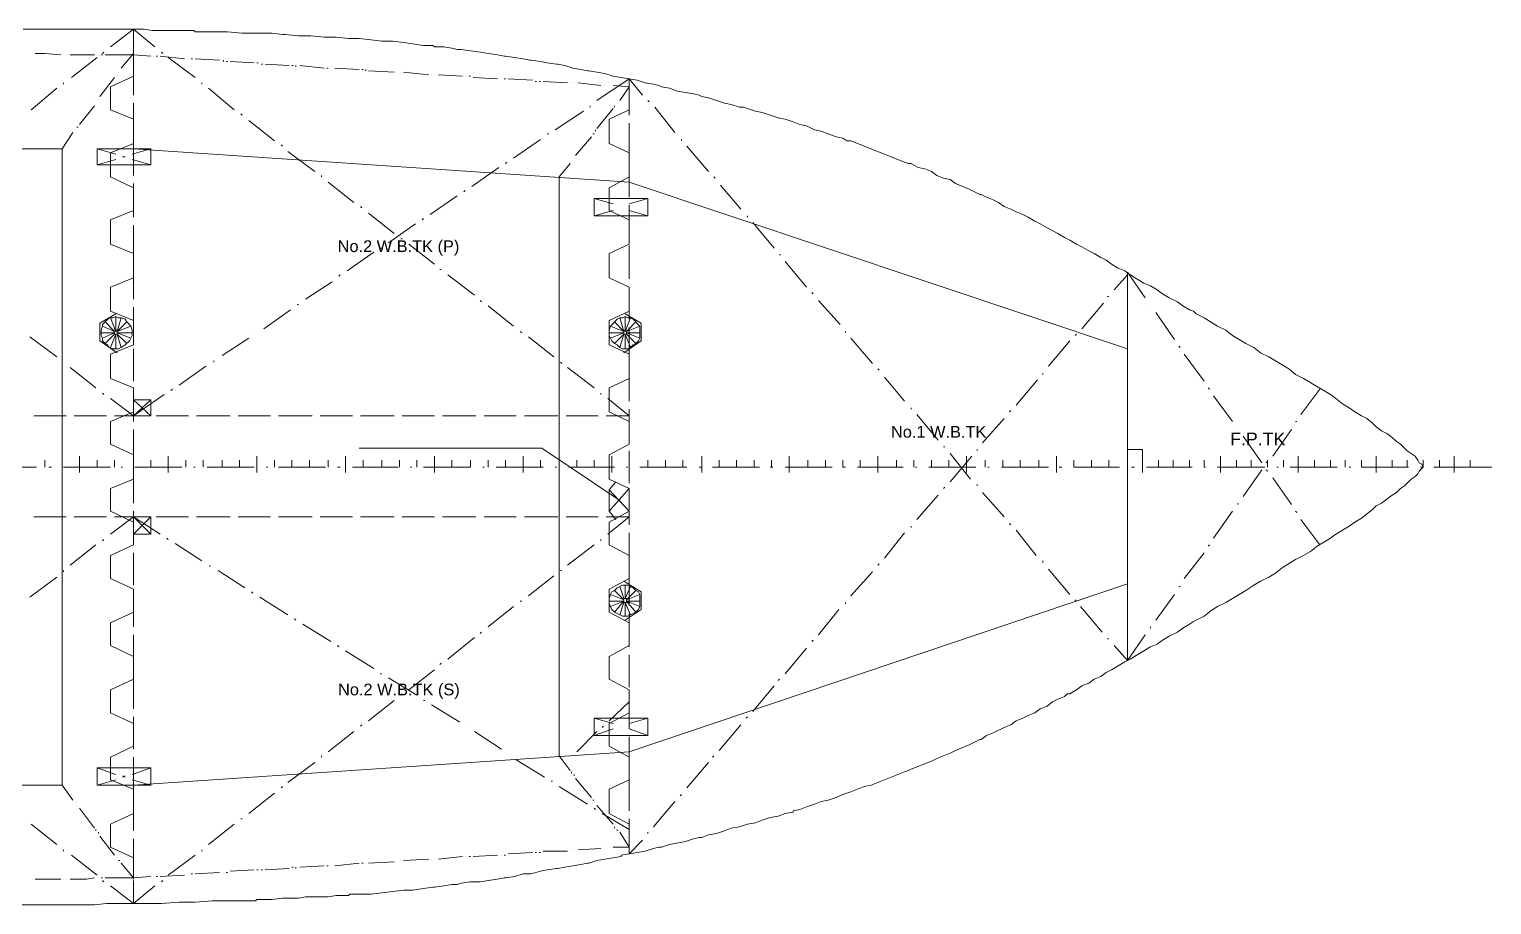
# Model space of a CAD drawing. Header units: millimetres. Extents: x -1005 to 291095, y 1156 to 46131.
# Drawn here: x 216124 to 291095, y 1156 to 46062 of the extents above; entities that cross this region are included whole.
import ezdxf

# ---------------------------------------------------------------- set-up
doc = ezdxf.new("R2010")
doc.units = ezdxf.units.MM
doc.layers.add('PDF_Geomertry', color=7, linetype='Continuous')
doc.styles.get("Standard").update_dxf_attribs({"font": 'arial.ttf'})

msp = doc.modelspace()

# ---------------------------------------------------------------- linework, layer by layer
at = {"layer": 'PDF_Geomertry', "lineweight": 5}
for points in [[(215814, 46062), (222013, 46062), (222426, 45993), (224561, 45993), (224630, 45925), (226283, 45925), (227041, 45856), (228556, 45856), (229107, 45787), (229245, 45787), (229934, 45718), (230553, 45718), (231242, 45649), (231862, 45649), (232482, 45580), (233033, 45580), (233653, 45511), (234204, 45442), (234755, 45442), (235306, 45374), (235788, 45305), (236339, 45236), (236821, 45236), (236890, 45167), (237372, 45167), (237785, 45098), (238061, 45029), (238267, 45029), (239232, 44892), (239645, 44823), (240127, 44754), (240472, 44685), (240540, 44685), (241022, 44616), (241436, 44547), (241780, 44478), (241849, 44478), (242331, 44409), (242675, 44340), (243158, 44272), (243227, 44272), (243571, 44203), (243984, 44065), (244397, 43996), (244742, 43927), (244811, 43927), (245637, 43789), (246050, 43652), (247290, 43445), (247703, 43307), (248117, 43238), (248392, 43170), (248530, 43101), (248943, 43032), (249356, 42894), (250183, 42756), (250458, 42687), (250596, 42619), (250941, 42550), (251767, 42274), (252111, 42205), (252525, 42068), (252731, 42068), (253351, 41861), (253696, 41792), (254522, 41517), (254866, 41448), (255280, 41310), (255624, 41172), (255968, 41103), (256382, 40897), (256726, 40828), (257070, 40690), (257484, 40552), (257828, 40483), (258035, 40346), (258241, 40346), (260996, 39244), (261203, 39175), (261341, 39175), (261685, 38968), (262029, 38899), (262374, 38762), (262649, 38555), (262994, 38417), (263338, 38348), (263614, 38142), (264302, 37866), (264853, 37591), (264922, 37591), (265198, 37453), (265542, 37315), (265818, 37177), (266093, 36971), (266437, 36833), (266713, 36695), (267057, 36558), (267333, 36420), (267677, 36213), (267953, 36075), (268297, 35869), (268848, 35593), (269192, 35387), (269468, 35249), (269812, 35042), (270088, 34905), (270432, 34698), (270708, 34560), (271052, 34354), (271328, 34216), (271603, 34009), (271947, 33803), (272292, 33665), (272567, 33458), (273256, 33045), (273600, 32907), (273945, 32701), (274220, 32494), (274565, 32287), (274978, 32081), (275253, 31874), (275598, 31667), (275804, 31599), (275942, 31461), (276355, 31254), (277044, 30841), (277457, 30634), (277802, 30359), (278491, 29946), (278904, 29739), (279248, 29463), (279661, 29257), (280695, 28637), (281039, 28361), (281452, 28155), (282830, 27328), (283105, 27122), (283450, 26846), (283794, 26640), (284069, 26433), (284414, 26226), (284689, 26089), (284965, 25882), (285171, 25675), (285447, 25469), (285722, 25331), (285998, 25124), (286205, 24918), (286411, 24780), (286756, 24436), (287169, 24160), (287307, 23953), (287375, 23816), (287513, 23747), (287582, 23609), (287444, 23609)], [(220291, 45167), (221462, 46062)], [(222564, 45167), (221462, 46062), (221462, 44823), (220842, 44065)], [(216296, 44823), (216296, 44823)], [(216434, 44823), (216916, 44823), (217743, 44754)], [(217880, 44754), (217880, 44754)], [(218087, 44754), (218087, 44754)], [(218225, 44754), (219051, 44754), (219465, 44754)], [(218294, 43583), (219602, 44616)], [(219671, 44754), (219671, 44754)], [(219809, 44754), (219878, 44754)], [(219878, 44823), (219947, 44892)], [(220016, 44754), (220084, 44754), (221049, 44754), (221462, 44754), (222357, 44685)], [(221462, 44823), (221462, 43652), (220291, 43101), (220291, 41930), (221462, 41448), (221462, 40208), (220291, 39726), (220291, 38486), (221462, 37935), (221462, 36764), (220291, 36282), (220291, 35042), (221462, 34560), (221462, 33320), (220291, 32838), (220291, 31599), (221462, 31116), (221462, 29877), (220291, 29395), (220291, 28155), (221462, 27673), (221462, 26433), (220291, 25951), (220291, 24780), (221462, 24229), (221462, 23609), (221462, 22989), (220291, 22507), (220291, 21336), (221462, 20785), (221462, 19614), (220291, 19063), (220291, 17892), (221462, 17341), (221462, 16171), (220291, 15620), (220291, 14449), (221462, 13898), (221462, 12727), (220291, 12176), (220291, 11005), (221462, 10454), (221462, 9283), (220291, 8732), (220291, 7561), (221462, 7079), (221462, 5839), (220291, 5288), (220291, 4117), (221462, 3566), (221462, 2464)], [(221462, 42687), (221462, 44409)], [(222495, 44685), (222495, 44685)], [(222633, 44685), (222702, 44685)], [(222839, 44685), (224079, 44547)], [(222977, 44823), (222908, 44892)], [(224630, 43583), (223253, 44616)], [(224286, 44547), (224286, 44547)], [(224424, 44547), (224492, 44547)], [(224630, 44547), (225870, 44478)], [(226077, 44478), (226077, 44409)], [(226214, 44409), (226283, 44409)], [(226421, 44409), (227661, 44340)], [(227798, 44340), (227867, 44340)], [(228005, 44272), (228074, 44272)], [(228212, 44272), (229451, 44203)], [(220498, 43583), (219740, 42619)], [(220635, 43721), (220635, 43721)], [(220704, 43858), (220704, 43858)], [(229589, 44203), (229658, 44203)], [(229796, 44203), (229796, 44134)], [(230002, 44203), (231242, 44065)], [(231380, 44065), (231449, 44065)], [(231587, 44065), (231587, 44065)], [(231793, 44065), (233033, 43996)], [(233171, 43996), (233240, 43996)], [(233377, 43996), (233377, 43927)], [(233515, 43927), (234824, 43858)], [(234961, 43858), (234961, 43858)], [(235168, 43858), (235168, 43858)], [(235306, 43858), (236614, 43721)], [(236752, 43721), (236752, 43721)], [(236959, 43721), (236959, 43721)], [(237097, 43721), (238336, 43652)], [(238543, 43652), (238543, 43652)], [(238681, 43652), (238750, 43652)], [(238887, 43583), (240127, 43514)], [(240334, 43514), (240334, 43514)], [(240472, 43514), (240540, 43514)], [(240678, 43514), (241918, 43445)], [(245224, 42412), (246877, 43514), (246877, 41654)], [(246877, 43514), (247566, 42687)], [(216227, 41930), (217536, 43032)], [(217880, 43238), (217880, 43307)], [(224975, 43238), (224975, 43307)], [(226628, 41930), (225319, 43032)], [(242056, 43376), (242124, 43376)], [(242262, 43376), (242331, 43376)], [(242469, 43376), (243709, 43307)], [(243846, 43307), (243846, 43307)], [(244053, 43307), (244053, 43307)], [(244260, 43307), (245430, 43170)], [(245637, 43170), (245637, 43170)], [(245844, 43170), (245844, 43170)], [(246877, 4117), (246877, 5288), (245844, 5839), (245844, 7079), (246877, 7561), (246877, 8732), (245844, 9283), (245844, 10454), (246877, 11005), (246877, 12176), (245844, 12727), (245844, 13898), (246877, 14449), (246877, 15620), (245844, 16171), (245844, 17341), (246877, 17892), (246877, 19063), (245844, 19614), (245844, 20785), (246877, 21336), (246877, 22507), (245844, 22989), (245844, 23609), (245844, 24229), (246877, 24780), (246877, 25951), (245844, 26433), (245844, 27673), (246877, 28155), (246877, 29395), (245844, 29877), (245844, 31116), (246877, 31599), (246877, 32838), (245844, 33320), (245844, 34560), (246877, 35042), (246877, 36282), (245844, 36764), (245844, 37935), (246877, 38486), (246877, 39726), (245844, 40208), (245844, 41448), (246877, 41930), (246877, 43170)], [(246050, 43170), (246877, 43101), (246395, 42412)], [(219465, 42136), (218707, 41172)], [(219533, 42274), (219533, 42274)], [(219671, 42481), (219671, 42481)], [(221462, 40621), (221462, 42274)], [(244879, 42068), (244879, 42136)], [(246050, 41999), (245224, 40966)], [(246119, 42136), (246119, 42068)], [(246257, 42274), (246257, 42274)], [(247841, 42412), (247910, 42343)], [(248186, 42068), (249219, 40759)], [(227041, 41654), (226972, 41723)], [(228694, 40346), (227385, 41379)], [(243089, 40897), (244535, 41861)], [(246877, 39588), (246877, 41241)], [(218363, 40759), (217812, 39932)], [(218500, 40897), (218500, 40897)], [(218638, 41034), (218569, 41034)], [(242675, 40690), (242744, 40690)], [(244948, 40552), (244122, 39588)], [(245086, 40690), (245017, 40690)], [(245155, 40897), (245155, 40828)], [(195909, 7286), (217812, 7286), (217812, 39932), (195909, 39932)], [(219602, 39932), (220567, 39657)], [(221393, 39657), (222357, 39932)], [(221462, 38555), (221462, 40208)], [(221462, 39932), (246877, 38211), (272430, 29670)], [(229107, 40070), (229038, 40139)], [(230760, 38762), (229383, 39795)], [(240954, 39450), (242331, 40415)], [(249563, 40415), (249563, 40346)], [(249838, 40070), (250941, 38762)], [(219602, 39106), (220567, 39381)], [(221393, 39381), (222357, 39106)], [(240540, 39175), (240609, 39244)], [(243846, 8043), (243295, 8801), (243295, 38486), (243846, 39175)], [(243915, 39313), (243915, 39313)], [(244053, 39450), (244053, 39450)], [(246877, 37453), (246877, 39175)], [(231104, 38486), (231104, 38555)], [(238818, 38004), (240196, 38968)], [(251216, 38486), (251285, 38417)], [(221462, 36420), (221462, 38142)], [(232757, 37177), (231449, 38211)], [(236683, 36558), (238061, 37522)], [(238405, 37728), (238474, 37797)], [(251560, 38073), (252593, 36833)], [(233171, 36902), (233102, 36971)], [(245086, 37384), (246050, 37109)], [(245086, 36489), (246050, 36764)], [(246877, 37109), (247841, 37384)], [(246877, 35387), (246877, 37040)], [(246877, 36764), (247841, 36489)], [(221462, 34354), (221462, 36007)], [(234824, 35593), (233515, 36626)], [(234548, 35111), (235926, 36075)], [(236270, 36282), (236339, 36351)], [(252938, 36489), (252938, 36420)], [(253213, 36144), (254315, 34836)], [(235237, 35318), (235168, 35318)], [(232413, 33665), (233791, 34629)], [(234135, 34836), (234204, 34836)], [(236890, 34009), (235581, 35042)], [(246877, 33252), (246877, 34973)], [(254591, 34491), (254660, 34491)], [(221462, 32218), (221462, 33940)], [(254866, 34147), (255968, 32838)], [(230278, 32218), (231655, 33114)], [(232000, 33389), (232069, 33458)], [(237234, 33734), (237165, 33734)], [(238956, 32425), (237579, 33458)], [(272430, 33458), (271741, 32701)], [(272430, 13691), (272430, 33596), (273325, 32287)], [(246877, 31185), (246877, 32838)], [(256244, 32563), (256313, 32494)], [(271465, 32356), (271396, 32356)], [(221462, 30152), (221462, 31805)], [(228143, 30703), (229520, 31667)], [(229865, 31943), (229934, 31943)], [(239301, 32081), (239232, 32150)], [(240954, 30841), (239645, 31874)], [(256588, 32150), (257690, 30910)], [(271190, 32012), (270088, 30703)], [(273600, 31874), (273600, 31874)], [(273876, 31530), (274840, 30152)], [(220635, 29463), (219740, 30083), (219740, 30979), (220567, 31461)], [(219878, 30841), (220498, 30565), (220016, 31048)], [(220567, 30565), (220291, 31254)], [(220567, 30634), (220567, 31323)], [(220635, 30565), (220842, 31254)], [(221324, 30841), (220635, 30565), (221118, 31048)], [(245913, 30841), (246601, 30565), (246395, 31254)], [(246601, 30565), (246119, 31048)], [(246601, 29463), (247497, 30083), (247497, 30979), (246670, 31461)], [(246670, 30634), (246670, 31323)], [(246670, 30565), (246946, 31254)], [(247221, 31048), (246739, 30565), (247428, 30841)], [(246877, 29119), (246877, 30772)], [(217536, 29257), (216159, 30290)], [(219878, 30221), (220498, 30497), (219809, 30497)], [(220498, 30428), (220016, 29946)], [(220291, 29739), (220567, 30428), (220567, 29670)], [(221324, 30221), (220635, 30497), (221393, 30497)], [(220842, 29739), (220635, 30428), (221118, 29946)], [(226008, 29326), (227385, 30221)], [(227730, 30497), (227730, 30497)], [(241367, 30497), (241298, 30565)], [(243020, 29257), (241711, 30290)], [(245844, 30497), (246601, 30497), (245913, 30221)], [(246119, 29946), (246601, 30428), (246395, 29739)], [(246670, 29670), (246670, 30428), (246946, 29739)], [(247428, 30497), (246739, 30497), (247428, 30221)], [(246739, 30428), (247221, 29946)], [(257966, 30565), (257966, 30497)], [(258241, 30221), (259343, 28912)], [(269468, 30083), (268366, 28775)], [(269812, 30428), (269743, 30359)], [(221462, 28017), (221462, 29670)], [(275047, 29808), (275116, 29739)], [(275322, 29395), (276355, 28017)], [(217880, 28981), (217880, 28981)], [(219533, 27673), (218225, 28706)], [(223804, 27810), (225181, 28775)], [(225594, 28981), (225594, 29050)], [(243433, 28912), (243364, 28981)], [(245086, 27673), (243709, 28706)], [(246877, 26984), (246877, 28637)], [(259619, 28637), (259688, 28568)], [(259963, 28224), (260996, 26984)], [(267815, 28086), (266713, 26777)], [(268090, 28430), (268090, 28361)], [(219947, 27328), (219878, 27397)], [(220291, 27122), (221462, 26226), (223046, 27328)], [(221462, 25951), (221462, 27604)], [(222357, 27053), (221462, 26226)], [(221462, 27053), (222357, 26226)], [(223390, 27535), (223459, 27604)], [(245430, 27328), (245430, 27397)], [(245706, 26226), (246877, 26226), (245775, 27122)], [(276562, 27673), (276631, 27604)], [(276838, 27259), (277802, 25951)], [(281314, 26295), (282279, 27604)], [(246877, 24918), (246877, 26571)], [(261341, 26640), (261341, 26571)], [(261616, 26295), (262718, 24987)], [(266437, 26502), (266369, 26433)], [(216365, 26226), (218018, 26226)], [(218431, 26226), (220084, 26226)], [(220498, 26226), (222220, 26226)], [(221462, 23816), (221462, 25538)], [(222633, 26226), (224286, 26226)], [(224699, 26226), (226421, 26226)], [(226834, 26226), (228487, 26226)], [(228900, 26226), (230622, 26226)], [(231036, 26226), (232689, 26226)], [(233102, 26226), (234824, 26226)], [(235237, 26226), (236890, 26226)], [(237303, 26226), (239025, 26226)], [(239438, 26226), (241091, 26226)], [(241505, 26226), (243227, 26226)], [(243640, 26226), (245293, 26226)], [(266093, 26089), (264991, 24849)], [(278077, 25538), (278077, 25538)], [(279868, 24160), (280832, 25538)], [(281039, 25951), (281108, 25951)], [(278353, 25193), (279317, 23816)], [(218707, 23334), (218707, 24160)], [(223253, 23334), (223253, 24160)], [(227798, 23334), (227798, 24160)], [(232344, 23334), (232344, 24160)], [(233033, 24573), (242400, 24573), (246395, 21887)], [(236890, 23334), (236890, 24160)], [(241436, 23334), (241436, 24160)], [(245982, 23334), (245982, 24160)], [(246877, 22783), (246877, 24436)], [(250596, 23334), (250596, 24160)], [(255073, 23334), (255073, 24160)], [(259619, 23334), (259619, 24160)], [(262994, 24642), (263063, 24642)], [(263338, 24298), (264371, 22989)], [(264440, 24160), (263338, 22851)], [(264165, 23334), (264165, 24160)], [(264716, 24504), (264716, 24436)], [(268779, 23334), (268779, 24160)], [(273187, 23609), (273187, 24504), (272430, 24504)], [(273187, 23334), (273187, 24160)], [(277182, 23334), (277182, 24160)], [(281177, 23334), (281177, 24160)], [(285171, 23334), (285171, 24160)], [(289166, 23334), (289166, 24160)], [(210924, 1156), (219465, 1156), (220084, 1225), (222908, 1225), (223804, 1294), (224630, 1294), (225526, 1362), (227730, 1362), (227798, 1431), (228556, 1431), (229107, 1500), (229934, 1500), (230278, 1569), (231449, 1569), (231862, 1638), (232482, 1638), (232551, 1707), (233653, 1707), (235306, 1913), (235788, 1913), (236339, 1982), (236821, 2051), (236890, 2051), (237372, 2120), (237785, 2189), (238061, 2189), (238267, 2258), (238750, 2327), (239232, 2327), (239645, 2396), (240127, 2464), (240472, 2533), (240540, 2533), (241022, 2602), (241436, 2740), (241849, 2740), (242331, 2878), (242675, 2947), (243158, 3015), (243227, 3015), (243571, 3084), (244397, 3222), (244742, 3291), (244811, 3291), (245224, 3429), (246464, 3635), (246464, 3704), (247703, 3911), (248117, 4049), (248392, 4117), (248530, 4117), (248943, 4255), (249770, 4393), (250183, 4531), (250458, 4600), (250596, 4600), (250941, 4737), (251354, 4806), (251767, 4944), (252111, 5082), (252525, 5151), (252938, 5288), (253351, 5357), (253696, 5495), (254109, 5633), (254522, 5702), (254866, 5839), (255280, 5908), (255280, 5977), (255624, 6046), (255968, 6184), (256382, 6321), (256726, 6459), (257070, 6528), (257484, 6666), (257828, 6804), (258241, 6941), (258930, 7217), (259274, 7286), (260996, 7974), (261203, 8043), (261341, 8112), (262374, 8525), (262649, 8663), (263338, 8939), (263614, 9076), (264302, 9352), (264853, 9627), (264922, 9627), (265198, 9834), (265542, 9972), (266093, 10247), (266437, 10385), (266713, 10592), (267057, 10729), (267333, 10867), (267677, 11005), (267953, 11212), (268297, 11349), (268573, 11556), (268848, 11694), (269192, 11831), (269330, 11969), (269468, 11969), (269812, 12176), (270088, 12382), (270432, 12520), (270708, 12727), (271052, 12865), (271328, 13071), (271603, 13209), (272292, 13622), (272567, 13760), (273600, 14380), (273945, 14518), (274220, 14724), (274565, 14931), (274978, 15137), (275253, 15344), (275598, 15551), (275804, 15688), (276355, 15964), (276700, 16239), (277044, 16446), (277457, 16653), (278491, 17273), (278904, 17548), (279248, 17755), (279661, 17961), (280006, 18168), (280350, 18443), (281039, 18857), (281452, 19063), (281797, 19270), (282141, 19545), (282830, 19959), (283105, 20165), (283794, 20579), (284069, 20785), (284414, 20992), (284965, 21405), (285171, 21612), (285447, 21749), (285998, 22163), (286205, 22300), (286411, 22507), (286618, 22645), (286962, 22989), (287169, 23127), (287307, 23265), (287375, 23402), (287582, 23609), (287582, 23953)], [(214161, 23609), (216503, 23609)], [(216916, 23609), (216916, 23953)], [(217123, 23609), (217261, 23609)], [(217812, 23609), (217812, 23953)], [(217880, 23609), (220291, 23609)], [(219602, 23609), (219602, 23953)], [(220498, 23609), (220498, 23953)], [(220842, 23609), (220911, 23609)], [(221462, 23609), (221462, 23953)], [(221462, 21749), (221462, 23402)], [(221531, 23609), (223941, 23609)], [(222357, 23609), (222357, 23953)], [(224148, 23609), (224148, 23953)], [(224561, 23609), (224630, 23609)], [(225043, 23609), (225043, 23953)], [(225250, 23609), (227661, 23609)], [(226008, 23609), (226008, 23953)], [(226903, 23609), (226903, 23953)], [(228281, 23609), (228349, 23609)], [(228694, 23609), (228694, 23953)], [(228900, 23609), (231311, 23609)], [(229589, 23609), (229589, 23953)], [(230485, 23609), (230485, 23953)], [(231449, 23609), (231449, 23953)], [(231931, 23609), (232069, 23609)], [(232689, 23609), (235030, 23609)], [(233240, 23609), (233240, 23953)], [(234204, 23609), (234204, 23953)], [(235099, 23609), (235099, 23953)], [(235650, 23609), (235719, 23609)], [(235995, 23609), (235995, 23953)], [(236339, 23609), (238750, 23609), (238750, 23953)], [(237785, 23609), (237785, 23953)], [(239369, 23609), (239438, 23609)], [(239645, 23609), (239645, 23953)], [(240058, 23609), (242469, 23609)], [(240540, 23609), (240540, 23953)], [(242331, 23609), (242331, 23953)], [(243089, 23609), (243158, 23609)], [(243295, 23609), (243295, 23953)], [(243777, 23609), (246119, 23609)], [(244191, 23609), (244191, 23953)], [(245086, 23609), (245086, 23953)], [(246739, 23609), (246808, 23609)], [(246877, 23609), (246877, 23953)], [(247428, 23609), (249838, 23609)], [(247841, 23609), (247841, 23953)], [(248737, 23609), (248737, 23953)], [(249632, 23609), (249632, 23953)], [(250458, 23609), (250596, 23609)], [(251147, 23609), (253558, 23609)], [(251491, 23609), (251491, 23953)], [(252387, 23609), (252387, 23953)], [(253282, 23609), (253282, 23953)], [(254109, 23609), (254247, 23609)], [(254178, 23609), (254178, 23953)], [(254866, 23609), (257277, 23609)], [(256037, 23609), (256037, 23953)], [(256933, 23609), (256933, 23953)], [(257828, 23953), (257828, 23609), (257966, 23609)], [(258586, 23609), (260927, 23609)], [(258723, 23609), (258723, 23953)], [(260583, 23609), (260583, 23953)], [(261478, 23609), (261478, 23953)], [(261547, 23609), (261616, 23609)], [(262236, 23609), (264647, 23609)], [(262374, 23609), (262374, 23953)], [(263269, 23609), (263269, 23953)], [(265129, 23609), (265129, 23953)], [(265267, 23609), (265335, 23609)], [(265955, 23609), (268366, 23609)], [(266024, 23609), (266024, 23953)], [(266920, 23609), (266920, 23953)], [(267884, 23609), (267884, 23953)], [(268917, 23609), (269055, 23609)], [(269675, 23953), (269675, 23609), (272016, 23609)], [(270570, 23609), (270570, 23953)], [(271465, 23609), (271465, 23953)], [(272430, 23609), (272430, 23953)], [(272636, 23609), (272774, 23609)], [(273394, 23609), (275736, 23609)], [(274014, 23609), (274014, 23953)], [(274771, 23609), (274771, 23953)], [(275598, 23609), (275598, 23953)], [(276355, 23953), (276355, 23609), (276424, 23609)], [(277044, 23609), (279455, 23609)], [(278008, 23609), (278008, 23953)], [(278353, 22094), (279317, 23471)], [(278766, 23609), (278766, 23953)], [(279524, 23816), (279593, 23885)], [(279524, 23471), (279593, 23402)], [(279593, 23609), (279593, 23953)], [(280075, 23609), (280144, 23609)], [(280419, 23609), (280419, 23953)], [(280763, 23609), (283174, 23609)], [(282003, 23609), (282003, 23953)], [(282830, 23609), (282830, 23953)], [(283587, 23609), (283587, 23953)], [(283794, 23609), (283863, 23609)], [(284414, 23953), (284414, 23609), (286824, 23609)], [(285998, 23609), (285998, 23953)], [(286756, 23609), (286756, 23953)], [(288133, 23609), (291095, 23609)], [(288409, 23609), (288409, 23953)], [(289993, 23609), (289993, 23953)], [(246188, 22851), (245844, 22438), (245844, 21336), (246188, 20923)], [(246877, 22507), (245844, 21336)], [(263063, 22576), (262994, 22507)], [(264716, 22714), (264716, 22645)], [(279868, 23058), (280832, 21681)], [(246877, 21336), (245844, 22438)], [(246877, 20647), (246877, 22369)], [(262718, 22163), (261616, 20923)], [(264991, 22300), (266093, 21061)], [(278077, 21681), (278077, 21749)], [(216365, 21061), (218018, 21061)], [(218431, 21061), (220084, 21061)], [(220291, 20165), (221462, 21061), (222839, 20165)], [(220498, 21061), (222220, 21061)], [(221462, 19683), (221462, 21336)], [(221462, 20165), (222357, 21061)], [(222357, 20165), (221462, 21061)], [(222633, 21061), (224286, 21061)], [(224699, 21061), (226421, 21061)], [(226834, 21061), (228487, 21061)], [(228900, 21061), (230622, 21061)], [(231036, 21061), (232689, 21061)], [(233102, 21061), (234824, 21061)], [(235237, 21061), (236890, 21061)], [(237303, 21061), (239025, 21061)], [(239438, 21061), (241091, 21061)], [(241505, 21061), (243227, 21061)], [(243640, 21061), (245293, 21061)], [(245706, 21061), (246877, 21061), (245775, 20165)], [(276838, 19959), (277802, 21336)], [(281039, 21336), (281108, 21267)], [(261341, 20579), (261341, 20510)], [(266369, 20716), (266437, 20647)], [(266713, 20372), (267746, 19063)], [(281314, 20923), (282279, 19614)], [(219533, 19614), (218225, 18581)], [(219947, 19890), (219878, 19821)], [(223184, 19959), (223253, 19890)], [(223597, 19683), (224975, 18788)], [(245086, 19614), (243709, 18581)], [(245430, 19890), (245430, 19821)], [(246877, 18581), (246877, 20234)], [(260996, 20234), (259963, 18926)], [(276562, 19545), (276631, 19614)], [(221462, 17548), (221462, 19201)], [(268090, 18788), (268090, 18719)], [(275322, 17892), (276355, 19201)], [(217880, 18306), (217880, 18237)], [(225388, 18581), (225388, 18512)], [(225801, 18306), (227179, 17410)], [(243020, 18030), (241711, 16997)], [(243433, 18306), (243364, 18306)], [(246877, 16515), (246877, 18168)], [(259343, 18237), (258241, 16997)], [(259688, 18650), (259619, 18581)], [(268366, 18375), (269468, 17066)], [(217536, 17961), (216159, 16928)], [(221462, 7286), (246877, 9008), (272430, 17617)], [(245913, 17066), (246601, 16790), (246119, 17273)], [(246601, 16859), (246395, 17479)], [(246670, 15757), (247497, 16308), (247497, 17204), (246601, 17755)], [(246946, 17479), (246670, 16859), (246670, 17548)], [(247428, 17066), (246739, 16790), (247221, 17273)], [(275047, 17479), (275116, 17479)], [(221462, 15413), (221462, 17135)], [(227523, 17204), (227592, 17135)], [(227936, 16928), (229383, 16033)], [(241367, 16722), (241298, 16722)], [(246119, 16171), (246601, 16722), (245844, 16722)], [(246601, 16722), (245913, 16446)], [(246601, 16653), (246395, 16033)], [(246946, 16033), (246670, 16653), (246670, 15964)], [(247221, 16171), (246739, 16722), (247428, 16722)], [(246739, 16722), (247428, 16446)], [(257966, 16653), (257966, 16584)], [(269743, 16790), (269812, 16722)], [(273876, 15757), (274840, 17066)], [(229727, 15826), (229796, 15757)], [(240954, 16446), (239645, 15413)], [(246877, 14380), (246877, 16102)], [(257621, 16308), (256588, 15000)], [(270019, 16446), (271121, 15137)], [(221462, 13347), (221462, 15000)], [(230140, 15551), (231587, 14655)], [(239301, 15137), (239232, 15069)], [(271741, 14449), (272430, 13691), (273325, 15000)], [(273600, 15344), (273600, 15413)], [(231931, 14449), (232000, 14380)], [(238956, 14862), (237579, 13760)], [(255968, 14311), (254866, 13002)], [(256313, 14724), (256244, 14655)], [(271396, 14793), (271465, 14793)], [(232344, 14173), (233791, 13278)], [(237234, 13553), (237165, 13484)], [(246877, 12314), (246877, 13967)], [(221462, 11212), (221462, 12933)], [(234135, 13002), (234204, 13002)], [(234548, 12796), (235995, 11900)], [(236890, 13209), (235581, 12176)], [(254315, 12382), (253213, 11074)], [(254591, 12727), (254522, 12658)], [(234824, 11625), (233515, 10592)], [(235237, 11969), (235168, 11900)], [(236339, 11625), (236408, 11625)], [(236752, 11418), (238199, 10523)], [(245844, 10592), (246877, 11556)], [(247841, 9834), (246877, 10178), (246877, 11900)], [(221462, 9145), (221462, 10798)], [(245086, 10729), (246050, 10454)], [(246877, 10454), (247841, 10729)], [(252938, 10798), (252869, 10729)], [(232757, 10041), (231449, 9008)], [(233171, 10385), (233102, 10316)], [(238543, 10247), (238543, 10247)], [(238956, 10041), (240334, 9145)], [(244191, 9008), (245224, 10041)], [(245086, 9834), (246050, 10178)], [(245499, 10247), (245568, 10316)], [(246877, 8112), (246877, 9765)], [(252593, 10385), (251491, 9076)], [(221462, 7079), (221462, 8732)], [(230760, 8457), (229383, 7423)], [(231104, 8801), (231104, 8732)], [(240747, 8870), (240747, 8870)], [(241091, 8594), (242538, 7699)], [(250941, 8457), (249838, 7148)], [(251216, 8801), (251147, 8732)], [(219602, 8181), (220567, 7837)], [(219602, 7286), (220567, 7561)], [(220911, 7699), (221049, 7768)], [(220911, 7768), (221049, 7699)], [(221393, 7837), (222357, 8181)], [(221393, 7561), (222357, 7286)], [(243915, 7906), (243915, 7974)], [(244053, 7768), (244053, 7837)], [(244948, 6666), (244122, 7630)], [(246877, 5977), (246877, 7630)], [(218363, 6528), (217812, 7286)], [(228694, 6872), (227385, 5839)], [(229107, 7217), (229038, 7148)], [(242882, 7492), (242951, 7492)], [(243295, 7217), (244742, 6321)], [(249563, 6804), (249494, 6735)], [(218500, 6390), (218500, 6390)], [(218569, 6253), (218569, 6253)], [(219465, 5082), (218707, 6115)], [(221462, 4944), (221462, 6666)], [(245086, 6528), (245017, 6528)], [(245086, 6115), (245155, 6046)], [(245155, 6390), (245155, 6390)], [(246050, 5288), (245224, 6253)], [(249219, 6459), (248117, 5151)], [(216227, 5288), (217536, 4255)], [(226628, 5288), (225319, 4255)], [(227041, 5564), (226972, 5564)], [(245499, 5839), (246877, 5013)], [(247566, 4462), (246877, 3773), (246877, 5564)], [(219533, 4944), (219533, 5013)], [(219671, 4806), (219671, 4875)], [(220498, 3704), (219740, 4668)], [(221462, 2878), (221462, 4531)], [(246050, 4117), (246877, 4117), (246395, 4875)], [(246119, 5082), (246119, 5151)], [(246257, 4944), (246257, 5013)], [(247841, 4875), (247841, 4806)], [(217880, 3980), (217880, 3911)], [(224975, 3980), (224975, 3911)], [(240678, 3773), (241918, 3842)], [(242056, 3842), (242124, 3842)], [(242262, 3842), (242331, 3842)], [(242469, 3911), (243709, 3911)], [(243846, 3980), (243846, 3980)], [(244053, 3980), (244053, 3980)], [(244260, 3980), (245430, 4049)], [(245637, 4117), (245637, 4117)], [(245844, 4117), (245844, 4117)], [(218294, 3704), (219602, 2671)], [(220635, 3566), (220635, 3566)], [(220773, 3429), (220704, 3429)], [(221462, 2533), (220842, 3291)], [(224630, 3704), (223253, 2671)], [(228212, 2947), (229451, 3015)], [(229589, 3084), (229658, 3084)], [(229796, 3084), (229796, 3015)], [(230002, 3084), (231242, 3153)], [(231380, 3153), (231449, 3153)], [(231587, 3153), (231587, 3153)], [(231793, 3153), (233033, 3291)], [(233171, 3291), (233240, 3291)], [(233377, 3291), (233377, 3291)], [(233515, 3291), (234824, 3360)], [(234961, 3360), (234961, 3360)], [(235168, 3429), (235168, 3429)], [(235306, 3429), (236614, 3498)], [(236752, 3498), (236752, 3498)], [(236959, 3498), (236959, 3498)], [(237097, 3498), (238336, 3635)], [(238543, 3635), (238543, 3635)], [(238681, 3635), (238750, 3635)], [(238887, 3635), (240127, 3704)], [(240334, 3704), (240334, 3704)], [(240472, 3704), (240540, 3704)], [(216296, 2464), (216296, 2464)], [(216434, 2464), (216916, 2464), (217743, 2464)], [(217880, 2464), (217880, 2464)], [(218087, 2464), (218087, 2464)], [(218225, 2464), (219051, 2464), (219465, 2533)], [(219671, 2533), (219671, 2533)], [(219809, 2533), (219878, 2533)], [(219878, 2396), (219947, 2327)], [(220016, 2533), (220084, 2533), (221049, 2533), (221462, 2533), (222357, 2602)], [(221462, 1225), (221462, 2396)], [(222495, 2602), (222495, 2602)], [(222633, 2602), (222702, 2602)], [(222839, 2602), (224079, 2671)], [(222977, 2396), (222908, 2327)], [(224286, 2740), (224286, 2740)], [(224424, 2740), (224492, 2740)], [(224630, 2740), (225870, 2809)], [(226077, 2809), (226077, 2809)], [(226214, 2809), (226283, 2809)], [(226421, 2878), (227661, 2947)], [(227798, 2947), (227867, 2947)], [(228005, 2947), (228074, 2947)], [(222564, 2120), (221462, 1225), (220291, 2120)]]:
    msp.add_lwpolyline(points, dxfattribs=at)
for points in [[(219602, 39932), (222357, 39932), (222357, 39106), (219602, 39106), (219602, 39932)], [(221049, 39519), (220911, 39519)], [(245086, 37384), (247841, 37384), (247841, 36489), (245086, 36489), (245086, 37384)], [(246464, 36971), (246464, 36971)], [(220567, 29670), (220704, 29670), (220842, 29739), (221049, 29877), (221255, 30083), (221393, 30359), (221393, 30634), (221324, 30841), (221118, 31048), (221049, 31185), (220842, 31254), (220704, 31254), (220567, 31323), (220429, 31254), (220222, 31254), (219878, 30910), (219878, 30841), (219809, 30634), (219809, 30359), (219878, 30221), (219878, 30083), (220016, 29946), (220153, 29877), (220222, 29739), (220429, 29670), (220567, 29670)], [(246670, 29670), (246808, 29670), (246946, 29739), (247083, 29877), (247221, 29946), (247359, 30083), (247428, 30221), (247428, 30841), (247083, 31185), (246946, 31254), (246808, 31254), (246670, 31323), (246532, 31254), (246395, 31254), (246257, 31185), (245913, 30841), (245844, 30634), (245844, 30359), (245982, 30083), (246119, 29946), (246257, 29877), (246395, 29739), (246532, 29670), (246670, 29670)], [(220567, 30428), (220635, 30428), (220635, 30565), (220567, 30634), (220429, 30497), (220498, 30497), (220498, 30428), (220567, 30428)], [(246670, 30428), (246739, 30428), (246739, 30565), (246670, 30634), (246601, 30565), (246601, 30428), (246670, 30428)], [(221462, 26226), (222357, 26226), (222357, 27053), (221462, 27053), (221462, 26226)], [(221462, 21061), (222357, 21061), (222357, 20165), (221462, 20165), (221462, 21061)], [(246670, 15964), (246808, 15964), (247221, 16171), (247359, 16308), (247428, 16446), (247428, 17066), (247359, 17204), (247221, 17273), (247083, 17410), (246808, 17548), (246532, 17548), (246257, 17410), (246119, 17273), (245982, 17204), (245913, 17066), (245844, 16859), (245844, 16584), (245982, 16308), (246119, 16171), (246257, 16102), (246395, 16033), (246532, 15964), (246670, 15964)], [(246670, 16653), (246739, 16653), (246739, 16859), (246601, 16859), (246601, 16653), (246670, 16653)], [(245086, 9834), (247841, 9834), (247841, 10729), (245086, 10729), (245086, 9834)], [(246464, 10316), (246464, 10316)], [(219602, 7286), (222357, 7286), (222357, 8181), (219602, 8181), (219602, 7286)]]:
    msp.add_lwpolyline(points, close=True, dxfattribs=at)

# ---------------------------------------------------------------- texts
for s, p in [('No.2 W.B.TK (P)', (231933, 34634)), ('No.1 W.B.TK ', (260299, 25113)), ('No.2 W.B.TK (S)', (231953, 11897))]:
    msp.add_text(s, height=600).set_placement(p)
at = {"insert": (277688, 25375), "char_height": 650, "width": 10112.74, "attachment_point": 1}
msp.add_mtext('F.P.TK', dxfattribs=at)

doc.saveas('drawing.dxf')
